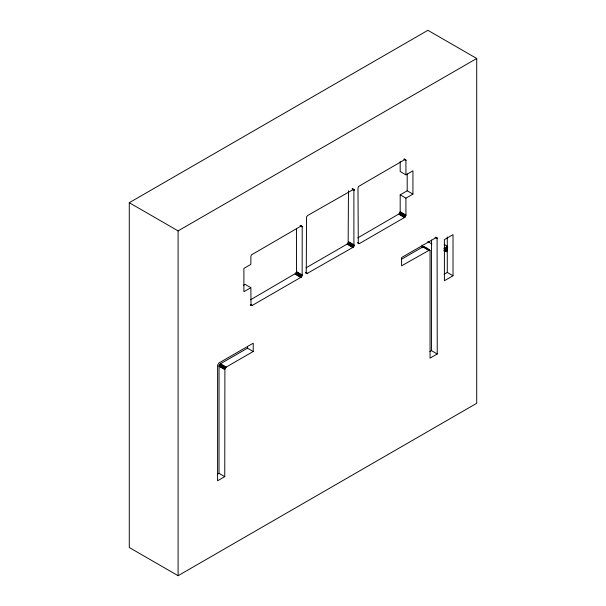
<?xml version="1.0" encoding="UTF-8"?>
<svg xmlns="http://www.w3.org/2000/svg" width="606" height="606" viewBox="0 0 606 606"><rect width="100%" height="100%" fill="white"/><g stroke="black" fill="none" stroke-linecap="round" stroke-linejoin="round"><path stroke-width="0.91" d="M224.758 476.649L219.016 473.331L219.054 365.88L220.448 363.782L247.475 348.177L253.225 351.488L253.225 343.201L219.016 362.949L217.615 365.047L217.577 480.793L224.758 476.649L224.902 368.781L226.19 367.092L253.225 351.488M250.596 299.765L295.917 273.238L296.463 271.632L296.463 228.273M302.167 275.336L302.205 226.871L301.387 225.849L251.407 254.906L250.861 256.512L250.861 264.368L243.892 268.397L243.892 291.706L250.861 287.676L251.005 305.227L252.301 305.416L301.084 277.207L302.167 275.336L296.425 272.018M306.045 267.822L347.026 244.157L348.155 242.885L348.465 190.738M353.669 189.299L307.689 215.478L306.568 216.751L306.257 272.67L306.795 273.654L352.775 247.475L353.896 246.203L353.896 189.428M357.767 237.893L399.377 213.706L400.187 211.744L400.187 194.837L407.194 190.792L412.936 194.109L412.936 170.801L405.929 174.846L400.187 171.528L400.187 161.613M405.929 174.846L405.929 160.423L405.119 159.393L358.517 186.496L357.979 188.102L358.29 243.597L359.411 243.574L404.816 217.319L405.929 215.062L405.929 198.154L412.936 194.109M129.283 202.707L427.904 30.3L476.717 58.479L476.717 403.293L178.096 575.7L129.283 547.521L129.283 202.707L178.096 230.886L476.717 58.479M243.574 285.259L245.119 284.365L250.861 287.676M401.581 259.201L422.874 246.907C425.154 246.597 429.184 248.93 430.055 251.051L430.055 358.123L437.237 353.98L437.093 237.984L435.797 237.794L401.589 257.542L401.589 265.829L429.518 250.073M443.834 248.399L447.425 246.331L444.175 244.453M444.153 249.384L447.743 247.309M447.342 248.634L443.751 250.71L446.804 251.778M444.781 251.134L447.652 249.483M445.796 251.498L447.236 250.664M444.153 274.245L447.281 272.442L453.023 275.753L453.023 234.643L444.41 239.612L444.41 280.729L453.023 275.753M217.418 474.256L219.016 473.331M429.896 351.586L431.495 350.662L437.237 353.98M404.353 158.954L405.785 159.787M404.46 159.242L405.891 160.075M403.778 159.181L405.929 160.423M400.187 194.837L405.929 198.154M400.187 211.744L405.929 215.062M400.149 212.138L405.891 215.448M400.043 212.547L405.785 215.865M399.869 212.964L405.619 216.274M399.642 213.357L405.391 216.668M399.377 213.706L405.119 217.024M399.066 214.009L404.816 217.319M398.748 214.229L404.49 217.546M352.457 188.602L354.063 189.648M352.737 189.102L354.169 189.936M435.653 237.158L437.093 237.984M352.056 189.042L354.207 190.284M435.759 237.446L437.199 238.272M435.078 237.378L437.237 238.62M427.851 241.658L431.919 244.006M423.503 246.718L429.912 250.414M423.2 246.763L430.018 250.71M422.874 246.907L428.616 250.225M357.979 242.748L359.411 243.574M357.661 242.885L359.093 243.718M348.465 241.673L354.207 244.991M348.427 242.059L354.169 245.377M348.321 242.476L354.063 245.786M348.155 242.885L353.896 246.203M347.927 243.279L353.669 246.597M347.655 243.635L353.396 246.953M347.352 243.93L353.093 247.248M347.026 244.157L352.775 247.475M300.727 225.697L302.167 226.523M300.046 225.629L302.205 226.871M305.538 272.261L307.689 273.503M305.939 272.814L307.371 273.647M305.636 272.867L307.068 273.7M296.463 271.632L302.205 274.95M296.319 272.435L302.061 275.745M296.145 272.844L301.886 276.162M295.917 273.238L301.659 276.556M295.645 273.594L301.387 276.912M295.342 273.889L301.084 277.207M295.024 274.117L300.765 277.434M250.861 304.583L252.301 305.416M250.543 304.727L251.982 305.56M250.24 304.78L251.679 305.613M220.448 363.782L226.19 367.092M220.13 364.009L225.871 367.319M219.826 364.304L225.568 367.622M219.554 364.66L225.296 367.971M219.327 365.054L225.068 368.365M219.16 365.463L224.902 368.781M219.054 365.88L224.796 369.19M219.016 366.266L224.758 369.584M424.003 246.884L424.276 247.392M447.281 236.931L447.281 272.442M431.495 240.037L431.495 350.662M422.162 244.998L422.162 247.839M407.194 174.013L407.194 190.792M247.475 346.337L247.475 348.177M178.096 230.886L178.096 575.7"/></g></svg>
